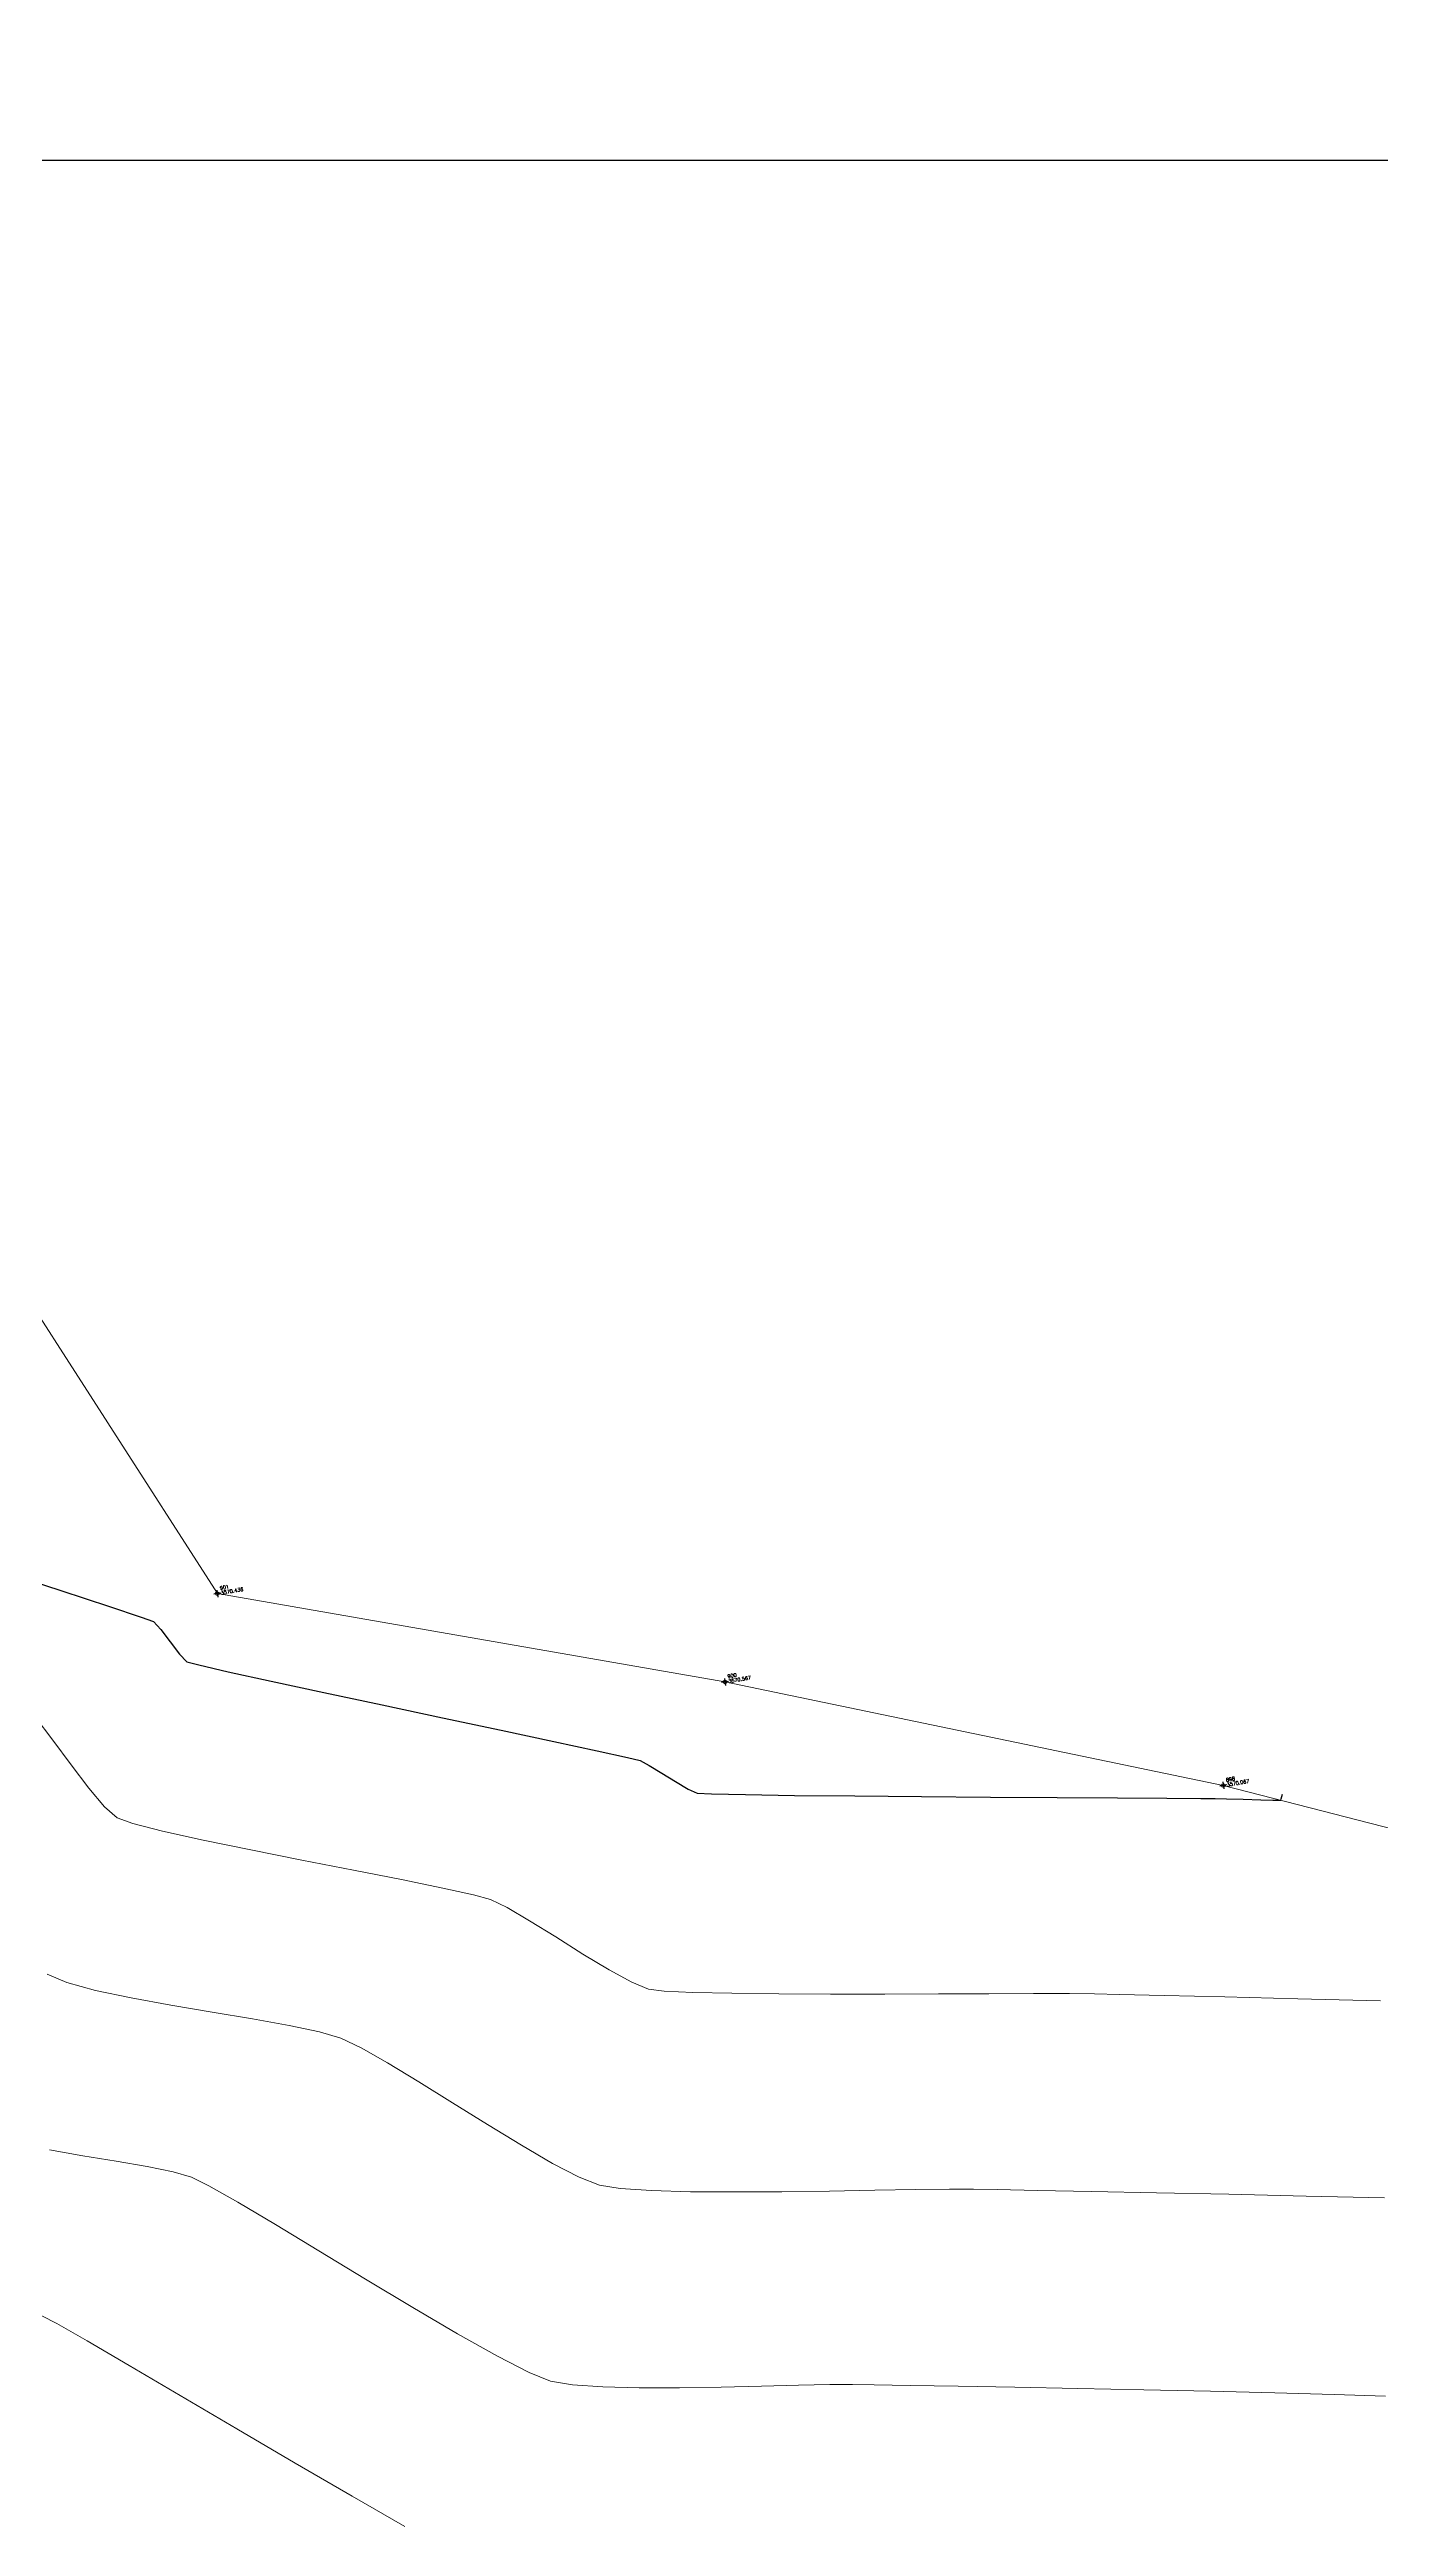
# Model space of a CAD drawing. Header units: millimetres. Extents: x 736950 to 740938, y 8500595 to 8502163.
# Drawn here: x 738222.3 to 738259.9, y 8501333.1 to 8501403.1 of the extents above; entities that cross this region are included whole.
import ezdxf

# ---------------------------------------------------------------- set-up
doc = ezdxf.new("R2010")
doc.units = ezdxf.units.MM
for name, color, linetype, lineweight in [('CONT-MJR', 80, 'Continuous', 30), ('CONT-MNR', 96, 'Continuous', 15), ('pista', 251, 'Continuous', 5), ('saiwite', 5, 'Continuous', 5)]:
    doc.layers.add(name, color=color, linetype=linetype, lineweight=lineweight)
doc.layers.add('Cuadricula Coordenadas', color=5, linetype='Continuous')
doc.styles.add('5mm', font='arial.ttf', dxfattribs={"height": 3})

msp = doc.modelspace()

# ---------------------------------------------------------------- hatches: boundary and pattern name
at = {"layer": 'pista'}
h = msp.add_hatch(dxfattribs=at)
h.set_pattern_fill('HONEY', color=256, scale=3, angle=9.94991650582834, style=0)
h.set_pattern_definition([(9.94991650582834, (1479841.21072825, -18.49207214638591), (0.4979252195647159, 0.4170677100899267), [0.375, -0.75]), (129.9499165058283, (1479841.21072825, -18.49207214638591), (-0.6101538418184378, 0.222682034283025), [0.3749999999999999, -0.7499999999999998]), (69.94991650582834, (1479841.21072825, -18.49207214638591), (-0.112228622253722, 0.6397497443729518), [-0.75, 0.375])])
h.paths.add_polyline_path([(737744.7999806425, 8501250.923935566), (737743.4751223363, 8501250.754223157), (737756.465848178, 8501242.026572531), (737763.5739612179, 8501242.006896213), (737770.002546867, 8501243.455222024), (737769.8468594846, 8501244.342704736), (737763.4750639071, 8501242.907173423), (737756.7405500773, 8501242.925815564)])
h.paths.add_polyline_path([(737794.2809870465, 8501256.017245878), (737809.7820272583, 8501263.709828075), (737823.391616501, 8501273.483615467), (737837.0791595323, 8501280.557800073), (737851.5530432165, 8501285.77819753), (737870.8510758049, 8501293.050216693, -0.9976846880626209), (737871.0089264096, 8501292.63424804), (737865.2748787645, 8501289.581801567, 0.7845063948290762), (737866.1540430214, 8501286.121818589), (737883.2588851704, 8501291.348365877), (737897.4188924351, 8501296.516943583), (737903.2981396064, 8501301.44146652, -0.5512150924587264), (737904.1219025984, 8501301.177325813), (737906.855912117, 8501297.98174819, 0.5618964424650519), (737910.2738656431, 8501298.536066804), (737914.22079628, 8501308.558674501), (737925.6412323939, 8501300.72656757, 0.340189525830376), (737928.7023693406, 8501300.894137181), (737936.9171069289, 8501306.117412793, -0.358727273887905), (737938.1716059428, 8501305.962964654), (737943.1732157968, 8501301.051021611, 0.3417074120720416), (737946.0555081918, 8501300.709858142), (737955.8779356404, 8501307.072689936), (737971.8320576148, 8501314.464803053), (737988.5677626224, 8501323.411181662), (738023.1375471824, 8501336.282937778), (738044.4246208373, 8501357.728329657), (738061.4456776979, 8501362.208386911), (738078.9085143938, 8501363.070318012), (738112.0997810266, 8501372.051506756), (738118.6561313582, 8501373.365123207), (738128.3493353954, 8501376.976906104), (738155.2251721952, 8501366.826195797), (738176.6167526407, 8501363.543890122), (738193.8053773039, 8501353.328603027), (738204.7313956148, 8501340.877429372), (738207.705198212, 8501335.751671141), (738214.35685511, 8501331.742925933), (738229.9282901662, 8501313.374534177), (738233.5603594936, 8501308.186787868), (738234.53883727, 8501308.358438132), (738230.6417003467, 8501313.924784988), (738214.9478837823, 8501332.43754055), (738208.3676942562, 8501336.403214611), (738205.4657963786, 8501341.405035153), (738194.387784551, 8501354.029418997), (738176.9261677533, 8501364.406946706), (738155.4549153853, 8501367.70147717), (738128.3514754312, 8501377.93815071), (738118.4090486554, 8501374.233504975), (738111.8936108743, 8501372.928085677), (738078.7671659255, 8501363.964436961), (738061.3074614278, 8501363.102660457), (738043.958527311, 8501358.536303693), (738022.6381405202, 8501337.057350922), (737988.196920163, 8501324.233464561), (737971.4304040315, 8501315.270615296), (737955.4419368334, 8501307.862588815), (737945.5806043665, 8501301.47455489, -0.3391433520832071), (737943.8038299843, 8501301.693147572), (737938.8116631231, 8501306.59581691, 0.3560082385246841), (737936.4342009705, 8501306.876887502), (737928.158540546, 8501301.61487459, -0.3502196171718997), (737926.1502499409, 8501301.468794718), (737914.5128481541, 8501309.44969617, 0.4302069892023044), (737913.4330382891, 8501309.014522241), (737909.4507249827, 8501298.90206584, -0.5704007069138802), (737907.5397775185, 8501298.566836312), (737904.9064502402, 8501301.644734057, 0.4931454261128044), (737902.7202336333, 8501302.131411942), (737896.9620044216, 8501297.308254998), (737882.9728831241, 8501292.20205278), (737866.0373022418, 8501287.027224885, -0.7384715771871906), (737865.6977918843, 8501288.787355538), (737871.5108758068, 8501291.881875956, 0.9119586051647783), (737870.5337161538, 8501293.892406015), (737851.2416702455, 8501286.62264278), (737836.7183275839, 8501281.384406622), (737822.9200107896, 8501274.252970394), (737809.3164408724, 8501264.483505804), (737793.8201376351, 8501256.79327439), (737778.9884914039, 8501246.402265295), (737769.846859484, 8501244.34270474), (737770.0025468671, 8501243.455222024), (737779.3594973255, 8501245.563292695)])
h.paths.add_polyline_path([(738260.5182952256, 8501271.251537092), (738234.538837269, 8501308.358438132), (738233.56035949, 8501308.186787868), (738259.6897886079, 8501270.86568047), (738269.3749442189, 8501234.589470252), (738274.5057655985, 8501215.583008338), (738279.7983711922, 8501189.602392923), (738280.7089290785, 8501189.641305126), (738275.382018582, 8501215.790318219), (738270.2441657205, 8501234.822827347)])

# ---------------------------------------------------------------- linework, layer by layer
at = {"linetype": 'Continuous', "extrusion": (-0.172787269436437, 0.9849591664230046, 0)}
for points, elevation in [([(-2196050.259162654, 0), (-2196050.059162654, 0)], 8245935.698062788), ([(-2196063.965162654, 0), (-2196063.765162654, 0)], 8245930.757062788), ([(-2196077.339162654, 0), (-2196077.139162655, 0)], 8245925.439062789)]:
    msp.add_lwpolyline(points, dxfattribs=dict(at, elevation=elevation))
at = {"linetype": 'Continuous', "extrusion": (0.9849591664230046, 0.172787269436437, 0)}
for points, elevation in [([(8245935.798062786, 0), (8245935.598062787, 0)], 2196050.159162654), ([(8245930.857062787, 0), (8245930.657062787, 0)], 2196063.865162654), ([(8245925.539062788, 0), (8245925.339062788, 0)], 2196077.239162655)]:
    msp.add_lwpolyline(points, dxfattribs=dict(at, elevation=elevation))
at = {"linetype": 'Continuous'}
for centre in [(738227.0209752459, 8501359.462088788), (738241.3745674791, 8501356.963627862), (738255.4662940697, 8501354.036471955)]:
    msp.add_circle(centre, 0.05, dxfattribs=at)
at = {"layer": 'CONT-MJR', "extrusion": (-0.3109198232589448, -0.9504361438332544, 0), "elevation": -8309527.426108945}
msp.add_lwpolyline([(-1941609.609235776, 3570), (-1941607.766904033, 3570)], dxfattribs=at)
at = {"layer": 'CONT-MJR', "extrusion": (-0.3130895214436066, -0.9497236185134144, 0), "elevation": -8305071.712413002}
msp.add_lwpolyline([(-1960579.153575865, 3570), (-1960577.713282662, 3570)], dxfattribs=at)
at = {"layer": 'CONT-MJR', "elevation": 3570}
for points in [[(738223.9677586557, 8501359.096730942), (738224.8675106248, 8501358.794898132)], [(738225.2141437904, 8501358.669404374), (738225.4202244505, 8501358.450793205)], [(738225.9524403531, 8501357.747384496), (738226.1604443064, 8501357.535866331)], [(738226.1604443064, 8501357.535866331), (738226.4998894555, 8501357.444337867)], [(738227.3301406064, 8501357.254517805), (738228.5426383662, 8501356.988314597)], [(738228.5426383662, 8501356.988314597), (738230.0288233443, 8501356.667636681)], [(738231.6801361475, 8501356.314392509), (738233.3880173845, 8501355.950490527)], [(738233.3880173845, 8501355.950490527), (738235.043907663, 8501355.597839177)], [(738235.043907663, 8501355.597839177), (738236.539247591, 8501355.278346905)], [(738238.6140388286, 8501354.826473387), (738238.976371354, 8501354.737909028)], [(738238.976371354, 8501354.737909028), (738239.2315747124, 8501354.605647745)], [(738240.3336316226, 8501353.93633297), (738240.5906520399, 8501353.820123613)], [(738245.0453436526, 8501353.738675298), (738246.9317496695, 8501353.721981712)], [(738253.8655064456, 8501353.675262889), (738254.8288455254, 8501353.669493992)], [(738254.8288455254, 8501353.669493992), (738255.237291243, 8501353.666448187)], [(738255.237291243, 8501353.666448187), (738255.5557016375, 8501353.658447424)], [(738255.5557016375, 8501353.658447424), (738256.0294963343, 8501353.644830124)], [(738257.0921888711, 8501353.618839342), (738257.0959820788, 8501353.625362815)], [(738257.0959820788, 8501353.625362815), (738257.106300228, 8501353.657938605)], [(738257.1238464785, 8501353.729020726), (738257.1377748011, 8501353.790781029)]]:
    msp.add_lwpolyline(points, dxfattribs=at)
at = {"layer": 'CONT-MJR', "extrusion": (-0.3404138548416628, -0.9402757082004403, 0), "elevation": -8244923.134428156}
msp.add_lwpolyline([(-2199845.408653617, 3570.000000000003), (-2199845.040003059, 3570.000000000003)], dxfattribs=at)
at = {"layer": 'CONT-MJR', "extrusion": (0.7987787298995925, 0.6016249169208286, 0), "elevation": 5704307.835219127}
msp.add_lwpolyline([(6346569.498634389, 3570.000000000013), (6346569.056851816, 3570.000000000013)], dxfattribs=at)
at = {"layer": 'CONT-MJR', "extrusion": (0.7961275752126311, 0.6051288160268493, 0), "elevation": 5732138.585770838}
msp.add_lwpolyline([(6321443.973163753, 3570), (6321443.532879812, 3570)], dxfattribs=at)
at = {"layer": 'CONT-MJR', "extrusion": (0.222878775231036, 0.9748461681473204, 0), "elevation": 8452050.746801926}
msp.add_lwpolyline([(1175114.860353231, 3570.000000000009), (1175114.008679214, 3570.000000000009)], dxfattribs=at)
at = {"layer": 'CONT-MJR', "extrusion": (-0.209184513190064, -0.9778761881963565, 0), "elevation": -8467700.541847937}
msp.add_lwpolyline([(-1056454.589376825, 3570.000000000003), (-1056452.900704146, 3570.000000000003)], dxfattribs=at)
at = {"layer": 'CONT-MJR', "extrusion": (0.2107950049854826, 0.9775302889799223, 0), "elevation": 8465948.85693461}
msp.add_lwpolyline([(1070394.650736259, 3570.000000000013), (1070393.396319696, 3570.000000000013)], dxfattribs=at)
at = {"layer": 'CONT-MJR', "extrusion": (-0.2157017434768602, -0.9764592965715688, 0), "elevation": -8460466.309913639}
msp.add_lwpolyline([(-1112897.969237761, 3570.000000000013), (-1112897.100219406, 3570.000000000013)], dxfattribs=at)
at = {"layer": 'CONT-MJR', "extrusion": (0.5211242262199852, 0.8534808380078734, 0), "elevation": 7640457.601349946}
msp.add_lwpolyline([(3800188.802675218, 3570.000000000013), (3800188.385824621, 3570.000000000013)], dxfattribs=at)
at = {"layer": 'CONT-MJR', "extrusion": (-0.5290252965993681, -0.8486060543962378, 0), "elevation": -7604848.221237068}
msp.add_lwpolyline([(-3870956.943409441, 3570), (-3870956.484303141, 3570)], dxfattribs=at)
at = {"layer": 'CONT-MJR', "extrusion": (-0.5059268692416787, -0.8625763751571875, 0), "elevation": -7706562.683072566}
msp.add_lwpolyline([(-3664275.123853907, 3570.000000000004), (-3664274.710345564, 3570.000000000004)], dxfattribs=at)
at = {"layer": 'CONT-MJR', "extrusion": (-0.05498988238958855, -0.9984869116992867, 0), "elevation": -8529086.284373341}
msp.add_lwpolyline([(269635.1207303363, 3570.000000000004), (269635.5245210254, 3570.000000000004)], dxfattribs=at)
at = {"layer": 'CONT-MJR', "extrusion": (-0.02198946669357263, -0.9997582024442373, 0), "elevation": -8515531.717095906}
msp.add_lwpolyline([(551122.2527742649, 3570.000000000013), (551123.2121325157, 3570.000000000013)], dxfattribs=at)
at = {"layer": 'CONT-MJR', "extrusion": (-0.01423189419120011, -0.9998987214651944, 0), "elevation": -8510999.35353106}
msp.add_lwpolyline([(617176.817461, 3570), (617178.209248143, 3570)], dxfattribs=at)
at = {"layer": 'CONT-MJR', "extrusion": (-0.01078313449673804, -0.9999418603151011, 0), "elevation": -8508820.0682632}
msp.add_lwpolyline([(646529.18240254, 3570), (646530.8832408555, 3570)], dxfattribs=at)
at = {"layer": 'CONT-MJR', "extrusion": (-0.007629393846607796, -0.9999708957512381, 0), "elevation": -8506738.673066545}
msp.add_lwpolyline([(673365.2698529973, 3570.000000000013), (673367.218555659, 3570.000000000013)], dxfattribs=at)
at = {"layer": 'CONT-MJR', "extrusion": (-0.00681422333855683, -0.9999767829106296, 0), "elevation": -8506186.923175972}
msp.add_lwpolyline([(680301.6175650378, 3570.000000000013), (680303.5050680769, 3570.000000000013)], dxfattribs=at)
at = {"layer": 'CONT-MJR', "extrusion": (-0.006269927538034265, -0.9999803438111511, 0), "elevation": -8505815.368858093}
msp.add_lwpolyline([(684933.3850201592, 3570), (684935.0878994612, 3570)], dxfattribs=at)
at = {"layer": 'CONT-MJR', "extrusion": (-0.005959581224530691, -0.9999822415381326, 0), "elevation": -8505602.388173632}
msp.add_lwpolyline([(687574.8526765811, 3570), (687576.2475071353, 3570)], dxfattribs=at)
at = {"layer": 'CONT-MJR', "extrusion": (-0.02873917303086446, -0.9995869446593938, 0), "elevation": -8519058.983077528}
msp.add_lwpolyline([(493629.2155052733, 3570.000000000004), (493629.7157911813, 3570.000000000004)], dxfattribs=at)
at = {"layer": 'CONT-MJR', "extrusion": (-0.02643768676439168, -0.9996504632713116, 0), "elevation": -8517899.889995595}
msp.add_lwpolyline([(513242.3574480935, 3570.000000000002), (513242.6897975361, 3570.000000000002)], dxfattribs=at)
at = {"layer": 'CONT-MJR', "extrusion": (-0.02029380096454561, -0.9997940596154848, 0), "elevation": -8514584.887446294}
msp.add_lwpolyline([(565580.0465795754, 3570.00000000001), (565580.2128436804, 3570.00000000001)], dxfattribs=at)
at = {"layer": 'CONT-MJR', "extrusion": (-0.002424705678397615, -0.999997060396866, 0), "elevation": -8503118.683693904}
msp.add_lwpolyline([(717641.5774637243, 3570.00000000001), (717641.6332941675, 3570.00000000001)], dxfattribs=at)
at = {"layer": 'CONT-MJR', "extrusion": (0.08182639049532738, -0.9966465982576304, 0), "elevation": -8412436.251690043}
msp.add_lwpolyline([(1431416.492175772, 3570.000000000013), (1431416.500523623, 3570.000000000013)], dxfattribs=at)
at = {"layer": 'CONT-MJR', "extrusion": (0.9708589873623469, -0.2396514691333202, 0), "elevation": -1320618.347111218}
msp.add_lwpolyline([(8430540.003678434, 3570.000000000013), (8430540.076894132, 3570.000000000013)], dxfattribs=at)
at = {"layer": 'CONT-MNR', "extrusion": (0.7984791641514346, 0.6020224451098366, 0), "elevation": 5707461.893729291}
msp.add_lwpolyline([(6343729.485539765, 3569.000000000001), (6343728.656661648, 3569.000000000001)], dxfattribs=at)
at = {"layer": 'CONT-MNR', "extrusion": (0.8044496562454465, 0.5940208334449079, 0), "elevation": 5643844.900628855}
msp.add_lwpolyline([(6400392.900077915, 3569), (6400392.028320685, 3569)], dxfattribs=at)
at = {"layer": 'CONT-MNR', "extrusion": (0.795433872576718, 0.6060403900381603, 0), "elevation": 5739371.755773895}
msp.add_lwpolyline([(6314872.542464354, 3569.000000000003), (6314871.71680623, 3569.000000000003)], dxfattribs=at)
at = {"layer": 'CONT-MNR', "extrusion": (0.763644734504488, 0.6456366776009321, 0), "elevation": 6052526.326856783}
msp.add_lwpolyline([(6015390.096527393, 3569.000000000002), (6015389.404770094, 3569.000000000002)], dxfattribs=at)
at = {"layer": 'CONT-MNR', "extrusion": (0.6629992120197193, 0.7486200938134318, 0), "elevation": 6853725.822790775}
msp.add_lwpolyline([(5083741.434644941, 3569), (5083740.958345828, 3569)], dxfattribs=at)
at = {"layer": 'CONT-MNR'}
for points, elevation in [([(738224.1867494461, 8501353.117924817), (738224.6294936755, 8501352.95913364)], 3569), ([(738227.9633809959, 8501352.216257924), (738229.4132337577, 8501351.927251674)], 3569), ([(738230.8673677361, 8501351.641281439), (738232.2267845647, 8501351.37258313)], 3569), ([(738233.3924858762, 8501351.135392668), (738234.265473305, 8501350.94394596)], 3569), ([(738234.7467484834, 8501350.812478922), (738235.214104051, 8501350.58252035)], 3569), ([(738236.5876840585, 8501349.751223247), (738237.3594631796, 8501349.269378653)], 3569), ([(738222.2130545856, 8501348.699983304), (738222.764616383, 8501348.465925725)], 3568), ([(738238.0982715003, 8501348.823065985), (738238.7368863615, 8501348.472032215)], 3569), ([(738238.7368863615, 8501348.472032215), (738239.2080851035, 8501348.276024312)], 3569), ([(738223.5802088978, 8501348.242226359), (738224.5864381901, 8501348.027941015)], 3568), ([(738239.6511329362, 8501348.221869243), (738240.4645781842, 8501348.183281487)], 3569), ([(738241.5718503566, 8501348.157880336), (738242.8963789623, 8501348.14328509)], 3569), ([(738244.3615935107, 8501348.137115043), (738245.8909235103, 8501348.136989493)], 3569), ([(738247.4077984705, 8501348.140527735), (738248.8356478998, 8501348.145349067)], 3569), ([(738250.0979013076, 8501348.149072783), (738251.1179882027, 8501348.149318183)], 3569), ([(738253.7920103779, 8501348.09842268), (738255.5056396952, 8501348.05649484)], 3569), ([(738257.5765502229, 8501348.00497176), (738259.9090562807, 8501347.946300467)], 3569), ([(738226.8772313459, 8501347.62383564), (738228.0150073286, 8501347.432127226)], 3568), ([(738223.2163339609, 8501343.56546678), (738224.1623056395, 8501343.408148905)], 3567), ([(738235.6168332347, 8501343.859269645), (738236.4992304296, 8501343.347402738)], 3568), ([(738224.1623056395, 8501343.408148905), (738225.0393603886, 8501343.256191546)], 3567), ([(738240.397561371, 8501342.54770993), (738241.6516396013, 8501342.539113777)], 3568), ([(738241.6516396013, 8501342.539113777), (738242.9864546455, 8501342.546896605)], 3568), ([(738246.7695500525, 8501342.608366255), (738247.7215417438, 8501342.621512285)], 3568), ([(738255.6256499029, 8501342.47340703), (738257.8050919751, 8501342.425351778)], 3568), ([(738257.8050919751, 8501342.425351778), (738260.0275598702, 8501342.374298798)], 3568), ([(738222.4798170592, 8501338.815616403), (738223.3358297481, 8501338.32652777)], 3566), ([(738223.3358297481, 8501338.32652777), (738224.5319000161, 8501337.62833019)], 3566), ([(738224.5319000161, 8501337.62833019), (738225.9740099405, 8501336.780431153)], 3566), ([(738225.9740099405, 8501336.780431153), (738227.568141599, 8501335.84223815)], 3566), ([(738236.4429512306, 8501337.187825708), (738237.0592974094, 8501337.084832652)], 3567), ([(738237.0592974094, 8501337.084832652), (738237.9177676263, 8501337.025291545)], 3567), ([(738238.9502297334, 8501337.000548331), (738240.088551583, 8501337.001948945)], 3567), ([(738242.4102459182, 8501337.04856542), (738243.4573541088, 8501337.076473152)], 3567), ([(738244.3377934506, 8501337.095908469), (738244.9834317969, 8501337.098217305)], 3567), ([(738246.6158258935, 8501337.07067206), (738247.9685846311, 8501337.047426242)], 3567), ([(738247.9685846311, 8501337.047426242), (738249.5732592869, 8501337.018668748)], 3567), ([(738249.5732592869, 8501337.018668748), (738251.3505059548, 8501336.985002417)], 3567), ([(738255.1053397033, 8501336.905354604), (738256.9242389716, 8501336.860578803)], 3567), ([(738229.2202770681, 8501334.873158678), (738230.8363984263, 8501333.932600223)], 3566)]:
    msp.add_lwpolyline(points, dxfattribs=dict(at, elevation=elevation))
at = {"layer": 'CONT-MNR', "extrusion": (-0.2446395552350732, -0.9696140923142494, 0), "elevation": -8423630.57793634}
msp.add_lwpolyline([(-1363974.202768295, 3569.00000000001), (-1363973.333330733, 3569.00000000001)], dxfattribs=at)
at = {"layer": 'CONT-MNR', "extrusion": (-0.2153709814172579, -0.976532303799197, 0), "elevation": -8460837.92740788}
msp.add_lwpolyline([(-1110043.662977998, 3569.000000000002), (-1110042.491183451, 3569.000000000002)], dxfattribs=at)
at = {"layer": 'CONT-MNR', "extrusion": (0.2020511010189055, 0.9793749805753914, 0), "elevation": 8475171.434466248}
msp.add_lwpolyline([(994706.9530791141, 3569.000000000013), (994705.5781479523, 3569.000000000013)], dxfattribs=at)
at = {"layer": 'CONT-MNR', "extrusion": (-0.1929641025909957, -0.9812058168963593, 0), "elevation": -8484027.738733357}
msp.add_lwpolyline([(-916100.7509834034, 3569.000000000013), (-916099.268996695, 3569.000000000013)], dxfattribs=at)
at = {"layer": 'CONT-MNR', "extrusion": (-0.1993888015148818, -0.9799204589304477, 0), "elevation": -8477843.377488893}
msp.add_lwpolyline([(-971665.3989682692, 3569), (-971664.2093805829, 3569)], dxfattribs=at)
at = {"layer": 'CONT-MNR', "extrusion": (-0.2635094798108961, -0.9646568063564321, 0), "elevation": -8395417.778575601}
msp.add_lwpolyline([(-1528043.856054706, 3569.00000000001), (-1528043.357146519, 3569.00000000001)], dxfattribs=at)
at = {"layer": 'CONT-MNR', "extrusion": (-0.5065355035892529, -0.8622191041745608, 0), "elevation": -7703969.229478103}
msp.add_lwpolyline([(-3669715.393530828, 3569.00000000001), (-3669714.655838121, 3569.00000000001)], dxfattribs=at)
at = {"layer": 'CONT-MNR', "extrusion": (-0.5272414408697584, -0.849715518882397, 0), "elevation": -7612957.737254725}
msp.add_lwpolyline([(-3854973.674980407, 3569.000000000013), (-3854972.80701078, 3569.000000000013)], dxfattribs=at)
at = {"layer": 'CONT-MNR', "extrusion": (-0.5170726135870453, -0.8559415355491647, 0), "elevation": -7658380.268776969}
msp.add_lwpolyline([(-3763926.866675267, 3569.000000000004), (-3763926.003522482, 3569.000000000004)], dxfattribs=at)
at = {"layer": 'CONT-MNR', "extrusion": (-0.2645094038448103, -0.9643831060723032, 0), "elevation": -8393823.702745806}
msp.add_lwpolyline([(-1536757.051884975, 3568.000000000002), (-1536756.206170746, 3568.000000000002)], dxfattribs=at)
at = {"layer": 'CONT-MNR', "extrusion": (-0.1801970976678445, -0.9836305231092036, 0), "elevation": -8495211.335760234}
msp.add_lwpolyline([(-805778.0047689521, 3568.000000000012), (-805776.8626001158, 3568.000000000012)], dxfattribs=at)
at = {"layer": 'CONT-MNR', "extrusion": (-0.1674685018406461, -0.9858774269102878, 0), "elevation": -8504916.469805414}
msp.add_lwpolyline([(-695907.9200321926, 3568.000000000013), (-695906.7359894353, 3568.000000000013)], dxfattribs=at)
at = {"layer": 'CONT-MNR', "extrusion": (0.1213299764733486, 0.9926122288230066, 0), "elevation": 8528112.806013795}
msp.add_lwpolyline([(298683.1205798869, 3569.000000000003), (298682.674234557, 3569.000000000003)], dxfattribs=at)
at = {"layer": 'CONT-MNR', "extrusion": (-0.02293426156156131, -0.9997369752322989, 0), "elevation": -8516043.11806041}
msp.add_lwpolyline([(543074.1461902, 3569.000000000013), (543075.253753689, 3569.000000000013)], dxfattribs=at)
at = {"layer": 'CONT-MNR', "extrusion": (-0.004210982777978933, -0.9999911337727168, 0), "elevation": -8504381.496522851}
msp.add_lwpolyline([(702437.320328676, 3569), (702438.7855562153, 3569)], dxfattribs=at)
at = {"layer": 'CONT-MNR', "extrusion": (0.002332580086270492, -0.9999972795313702, 0), "elevation": -8499602.991674645}
msp.add_lwpolyline([(758073.957919518, 3569.000000000013), (758075.4747986046, 3569.000000000013)], dxfattribs=at)
at = {"layer": 'CONT-MNR', "extrusion": (0.002950042217062715, -0.9999956486159916, 0), "elevation": -8499133.28748684}
msp.add_lwpolyline([(763324.9591744501, 3569), (763326.2214333505, 3569)], dxfattribs=at)
at = {"layer": 'CONT-MNR', "extrusion": (-0.008003769460954824, -0.9999679693242258, 0), "elevation": -8506984.637144638}
msp.add_lwpolyline([(670184.6406115451, 3569.000000000002), (670185.3419839023, 3569.000000000002)], dxfattribs=at)
at = {"layer": 'CONT-MNR', "extrusion": (-0.0216186590905916, -0.9997662894792587, 0), "elevation": -8515321.303608172}
msp.add_lwpolyline([(554291.5347917763, 3569.00000000001), (554292.2469680756, 3569.00000000001)], dxfattribs=at)
at = {"layer": 'CONT-MNR', "extrusion": (-0.02369959422062504, -0.9997191251715544, 0), "elevation": -8516456.59903647}
msp.add_lwpolyline([(536566.6738256835, 3569.000000000013), (536567.9348422985, 3569.000000000013)], dxfattribs=at)
at = {"layer": 'CONT-MNR', "extrusion": (-0.0248717363481531, -0.9996906505169627, 0), "elevation": -8517079.86516229}
msp.add_lwpolyline([(526583.8392156523, 3569.00000000001), (526585.9107670137, 3569.00000000001)], dxfattribs=at)
at = {"layer": 'CONT-MNR', "extrusion": (-0.1769691990572005, -0.9842163901221381, 0), "elevation": -8497809.101359807}
msp.add_lwpolyline([(-777900.533952999, 3568.000000000004), (-777899.4825206015, 3568.000000000004)], dxfattribs=at)
at = {"layer": 'CONT-MNR', "extrusion": (-0.2067092644854462, -0.9784024120860936, 0), "elevation": -8470337.435437854}
msp.add_lwpolyline([(-1035022.153327913, 3568.000000000013), (-1035021.275872925, 3568.000000000013)], dxfattribs=at)
at = {"layer": 'CONT-MNR', "extrusion": (0.2801005191491971, 0.959970676204409, 0), "elevation": 8367822.470907163}
msp.add_lwpolyline([(1672552.661972278, 3568), (1672552.027809979, 3568)], dxfattribs=at)
at = {"layer": 'CONT-MNR', "extrusion": (-0.4284632364023069, -0.9035592150222702, 0), "elevation": -7997774.956472444}
msp.add_lwpolyline([(-2975479.61444411, 3568.000000000013), (-2975478.986139564, 3568.000000000013)], dxfattribs=at)
at = {"layer": 'CONT-MNR', "extrusion": (0.4929702071407974, 0.8700461912286953, 0), "elevation": 7760490.175978985}
msp.add_lwpolyline([(3548615.459565821, 3568.00000000001), (3548614.597898015, 3568.00000000001)], dxfattribs=at)
at = {"layer": 'CONT-MNR', "extrusion": (-0.5190470408416971, -0.854745675270415, 0), "elevation": -7649665.941666761}
msp.add_lwpolyline([(-3781598.11677348, 3568.000000000003), (-3781597.0873934, 3568.000000000003)], dxfattribs=at)
at = {"layer": 'CONT-MNR', "extrusion": (-0.529287514675678, -0.8484425300563638, 0), "elevation": -7603640.578259735}
msp.add_lwpolyline([(-3873308.083166196, 3568.000000000003), (-3873306.953787991, 3568.000000000003)], dxfattribs=at)
at = {"layer": 'CONT-MNR', "extrusion": (-0.5298210224133697, -0.8481094765470149, 0), "elevation": -7601203.028829535}
msp.add_lwpolyline([(-3878088.358474201, 3568), (-3878087.197357848, 3568)], dxfattribs=at)
at = {"layer": 'CONT-MNR', "extrusion": (0.5215799922763683, 0.8532023861060068, 0), "elevation": 7638415.793162528}
msp.add_lwpolyline([(3804267.599231611, 3568), (3804266.474666058, 3568)], dxfattribs=at)
at = {"layer": 'CONT-MNR', "extrusion": (-0.1722263158110126, -0.9850574075363148, 0), "elevation": -8501452.917969603}
msp.add_lwpolyline([(-736963.7884038567, 3567.000000000004), (-736962.8340589503, 3567.000000000004)], dxfattribs=at)
at = {"layer": 'CONT-MNR', "extrusion": (-0.1981912762709331, -0.9801633629197221, 0), "elevation": -8479014.958049605}
msp.add_lwpolyline([(-961310.9327908698, 3567.000000000003), (-961310.184615863, 3567.000000000003)], dxfattribs=at)
at = {"layer": 'CONT-MNR', "extrusion": (-0.2733438776913024, -0.9619163812560229, 0), "elevation": -8379370.69349628}
msp.add_lwpolyline([(-1613678.626880431, 3567), (-1613678.091689812, 3567)], dxfattribs=at)
at = {"layer": 'CONT-MNR', "extrusion": (0.4464735666539769, 0.8947968229041032, 0), "elevation": 7936573.196053662}
msp.add_lwpolyline([(3135062.376780844, 3567.000000000012), (3135061.826141563, 3567.000000000012)], dxfattribs=at)
at = {"layer": 'CONT-MNR', "extrusion": (-0.4607149310036208, -0.8875481690310273, 0), "elevation": -7885468.300098707}
msp.add_lwpolyline([(-3261475.360532899, 3568), (-3261474.511565652, 3568)], dxfattribs=at)
at = {"layer": 'CONT-MNR', "extrusion": (-0.3646971332255437, -0.9311262003708574, 0), "elevation": -8185056.174632874}
msp.add_lwpolyline([(-2413023.356612669, 3568), (-2413022.741456089, 3568)], dxfattribs=at)
at = {"layer": 'CONT-MNR', "extrusion": (-0.4963965363453481, -0.8680958925742833, 0), "elevation": -7746433.909663816}
msp.add_lwpolyline([(-3579185.442703123, 3567.000000000013), (-3579184.50144621, 3567.000000000013)], dxfattribs=at)
at = {"layer": 'CONT-MNR', "extrusion": (-0.51163209282798, -0.8592046331279071, 0), "elevation": -7682093.578345559}
msp.add_lwpolyline([(-3715270.954550168, 3567), (-3715269.716876243, 3567)], dxfattribs=at)
at = {"layer": 'CONT-MNR', "extrusion": (-0.1574666098159511, -0.9875243120010114, 0), "elevation": -8511530.440051299}
msp.add_lwpolyline([(-609649.8181417563, 3568.000000000004), (-609649.2223028303, 3568.000000000004)], dxfattribs=at)
at = {"layer": 'CONT-MNR', "extrusion": (-0.06728020432757387, -0.9977341199466118, 0), "elevation": -8531748.446720839}
msp.add_lwpolyline([(164593.5844767361, 3568.000000000004), (164594.4673506443, 3568.000000000004)], dxfattribs=at)
at = {"layer": 'CONT-MNR', "extrusion": (-0.02809138428966199, -0.9996053591936623, 0), "elevation": -8518725.765738001}
msp.add_lwpolyline([(499133.4740901093, 3568.000000000013), (499134.5772898332, 3568.000000000013)], dxfattribs=at)
at = {"layer": 'CONT-MNR', "extrusion": (0.0134908746937454, -0.9999089940089536, 0), "elevation": -8490609.330169102}
msp.add_lwpolyline([(852866.3489488189, 3568.000000000003), (852867.6940460276, 3568.000000000003)], dxfattribs=at)
at = {"layer": 'CONT-MNR', "extrusion": (0.01750916352098741, -0.9998467028463891, 0), "elevation": -8487113.292708617}
msp.add_lwpolyline([(886982.5577940368, 3568.00000000001), (886983.8425484746, 3568.00000000001)], dxfattribs=at)
at = {"layer": 'CONT-MNR', "extrusion": (0.01805253826334283, -0.9998370396530881, 0), "elevation": -8486629.99857049}
msp.add_lwpolyline([(891596.1235765624, 3568.000000000009), (891597.2773276984, 3568.000000000009)], dxfattribs=at)
at = {"layer": 'CONT-MNR', "extrusion": (-0.0008110000061345157, -0.999999671139441, 0), "elevation": -8501938.544662701}
msp.add_lwpolyline([(731352.8898429875, 3568), (731353.5696864129, 3568)], dxfattribs=at)
at = {"layer": 'CONT-MNR', "extrusion": (0.01889255167084414, 0.9998215198180946, 0), "elevation": 8513772.695852587}
msp.add_lwpolyline([(-577504.5839379217, 3568.000000000013), (-577505.2508450273, 3568.000000000013)], dxfattribs=at)
at = {"layer": 'CONT-MNR', "extrusion": (-0.01962259722818865, -0.9998074583028577, 0), "elevation": -8514192.1095464}
msp.add_lwpolyline([(571288.5025418082, 3568.000000000013), (571289.6450839876, 3568.000000000013)], dxfattribs=at)
at = {"layer": 'CONT-MNR', "extrusion": (-0.02015795268842696, -0.9997968078281763, 0), "elevation": -8514496.79249364}
msp.add_lwpolyline([(566730.5421960715, 3568.000000000003), (566732.073861944, 3568.000000000003)], dxfattribs=at)
at = {"layer": 'CONT-MNR', "extrusion": (-0.02069826620348458, -0.9997857679403972, 0), "elevation": -8514801.8260195}
msp.add_lwpolyline([(562130.533366924, 3568), (562132.3676453349, 3568)], dxfattribs=at)
at = {"layer": 'CONT-MNR', "extrusion": (-0.02130973030975483, -0.9997729219148344, 0), "elevation": -8515144.033119092}
msp.add_lwpolyline([(556924.618216713, 3568.000000000002), (556926.6685968997, 3568.000000000002)], dxfattribs=at)
at = {"layer": 'CONT-MNR', "extrusion": (-0.5169699515755447, -0.8560035450674132, 0), "elevation": -7658820.595517018}
msp.add_lwpolyline([(-3763011.8125353, 3567.000000000001), (-3763010.373695452, 3567.000000000001)], dxfattribs=at)
at = {"layer": 'CONT-MNR', "extrusion": (-0.5173299406110237, -0.8557860319889516, 0), "elevation": -7657237.197359935}
msp.add_lwpolyline([(-3766231.337852558, 3567.00000000001), (-3766229.793293833, 3567.00000000001)], dxfattribs=at)
at = {"layer": 'CONT-MNR', "extrusion": (-0.5137982878994907, -0.8579110206493166, 0), "elevation": -7672695.272342382}
msp.add_lwpolyline([(-3734637.279616523, 3567), (-3734635.724799708, 3567)], dxfattribs=at)
at = {"layer": 'CONT-MNR', "extrusion": (0.4632775014916634, 0.8862132681311208, 0), "elevation": 7876001.121271996}
msp.add_lwpolyline([(3284256.925498799, 3566.000000000004), (3284256.44938633, 3566.000000000004)], dxfattribs=at)
at = {"layer": 'CONT-MNR', "extrusion": (0.5057359124728511, 0.8626883486145229, 0), "elevation": 7707357.050240801}
msp.add_lwpolyline([(3662567.956950252, 3567.000000000002), (3662566.487242088, 3567.000000000002)], dxfattribs=at)
at = {"layer": 'CONT-MNR', "extrusion": (0.4903547833112915, 0.871522912196654, 0), "elevation": 7771107.796344586}
msp.add_lwpolyline([(3525284.327676004, 3567.00000000001), (3525283.038176148, 3567.00000000001)], dxfattribs=at)
at = {"layer": 'CONT-MNR', "extrusion": (-0.4590813337933248, -0.8883942418558002, 0), "elevation": -7891449.517442104}
msp.add_lwpolyline([(-3246961.871553567, 3567), (-3246960.856598586, 3567)], dxfattribs=at)
at = {"layer": 'CONT-MNR', "extrusion": (0.3761742821235334, 0.9265489244874467, 0), "elevation": 8154610.392049654}
msp.add_lwpolyline([(2513972.880620718, 3567), (2513972.231486534, 3567)], dxfattribs=at)
at = {"layer": 'CONT-MNR', "extrusion": (-0.02395837334863388, -0.9997129569763951, 0), "elevation": -8516583.755461117}
msp.add_lwpolyline([(534347.8053090721, 3567.000000000002), (534348.838067625, 3567.000000000002)], dxfattribs=at)
at = {"layer": 'CONT-MNR', "extrusion": (0.01606050499541137, -0.9998710217719545, 0), "elevation": -8488384.00593642}
msp.add_lwpolyline([(874680.637040566, 3567), (874681.8132417136, 3567)], dxfattribs=at)
at = {"layer": 'CONT-MNR', "extrusion": (0.02419420915796134, -0.9997072772783147, 0), "elevation": -8480987.322763838}
msp.add_lwpolyline([(943708.2906133, 3567.00000000001), (943709.4365936458, 3567.00000000001)], dxfattribs=at)
at = {"layer": 'CONT-MNR', "extrusion": (0.0220691897509569, -0.9997564457725373, 0), "elevation": -8482974.104946343}
msp.add_lwpolyline([(925681.2761167048, 3567.00000000001), (925682.1567705338, 3567.00000000001)], dxfattribs=at)
at = {"layer": 'CONT-MNR', "extrusion": (-0.01704454537662026, -0.9998547311849378, 0), "elevation": -8512685.169169763}
msp.add_lwpolyline([(593236.3135253177, 3567), (593236.9245092579, 3567)], dxfattribs=at)
at = {"layer": 'CONT-MNR', "extrusion": (-0.01676838984957713, -0.9998594006668402, 0), "elevation": -8512520.995408269}
msp.add_lwpolyline([(595588.0629577547, 3567.000000000013), (595589.0846003109, 3567.000000000013)], dxfattribs=at)
at = {"layer": 'CONT-MNR', "extrusion": (-0.0202967218659951, -0.9997940003228137, 0), "elevation": -8514569.794656275}
msp.add_lwpolyline([(565549.9986923768, 3567), (565551.8695525478, 3567)], dxfattribs=at)
at = {"layer": 'CONT-MNR', "extrusion": (-0.02211112430384676, -0.9997555192055805, 0), "elevation": -8515582.142156482}
msp.add_lwpolyline([(550098.614262114, 3567.000000000004), (550100.4990818903, 3567.000000000004)], dxfattribs=at)
at = {"layer": 'CONT-MNR', "extrusion": (-0.02822684733104059, -0.999601543160949, 0), "elevation": -8518788.110257221}
msp.add_lwpolyline([(497996.8230452269, 3567.000000000012), (497998.497808204, 3567.000000000012)], dxfattribs=at)
at = {"layer": 'CONT-MNR', "extrusion": (-0.03389064046233692, -0.9994255472465433, 0), "elevation": -8521473.253689447}
msp.add_lwpolyline([(449718.7542610849, 3567), (449720.2050426285, 3567)], dxfattribs=at)
at = {"layer": 'CONT-MNR', "extrusion": (-0.5059472846569808, -0.86256440058017, 0), "elevation": -7706453.888451034}
msp.add_lwpolyline([(-3664458.965531643, 3566), (-3664457.050155275, 3566)], dxfattribs=at)
at = {"layer": 'CONT-MNR', "extrusion": (-0.4976500248388376, -0.8673779180829453, 0), "elevation": -7741249.921457159}
msp.add_lwpolyline([(-3590363.916781859, 3566.00000000001), (-3590362.20346948, 3566.00000000001)], dxfattribs=at)
at = {"layer": 'Cuadricula Coordenadas', "color": 8}
msp.add_line((736950.2264744169, 8501400), (738552.8979275209, 8501400), dxfattribs=at)
at = {"layer": 'saiwite'}
for p, q in [((738198.9817577752, 8501403.13131973), (738227.0209752459, 8501359.462088788)), ((738227.0209752459, 8501359.462088788), (738241.3745674791, 8501356.963627862)), ((738241.3745674791, 8501356.963627862), (738255.4662940697, 8501354.036471955)), ((738255.4662940697, 8501354.036471955), (738277.9376196052, 8501348.264414378))]:
    msp.add_line(p, q, dxfattribs=at)

# ---------------------------------------------------------------- texts
at = {"color": 2, "char_height": 0.1, "attachment_point": 1, "rotation": 9.94991650582834, "style": '5mm'}
for s, insert, width in [('\\Ftxt.shx;\\W1.0000000000;\\T1.0000000000;\\o\\l901', (738227.0866415814, 8501359.666509755), 0.35), ('\\Ftxt.shx;\\W1.0000000000;\\T1.0000000000;\\o\\l900', (738241.4402338146, 8501357.168048829), 0.3666666666666667), ('\\Ftxt.shx;\\W1.0000000000;\\T1.0000000000;\\o\\l898', (738255.5319604052, 8501354.240892924), 0.4)]:
    msp.add_mtext(s, dxfattribs=dict(at, insert=insert, width=width))
at = {"color": 1, "char_height": 0.1, "attachment_point": 1, "rotation": 9.94991650582834, "style": '5mm'}
for s, insert, width in [('\\Ftxt.shx;\\W1.0000000000;\\T1.0000000000;\\o\\l3570.436', (738227.1108317992, 8501359.528615471), 0.8166666666666667), ('\\Ftxt.shx;\\W1.0000000000;\\T1.0000000000;\\o\\l3570.567', (738241.4644240325, 8501357.030154545), 0.8166666666666667), ('\\Ftxt.shx;\\W1.0000000000;\\T1.0000000000;\\o\\l3570.067', (738255.556150623, 8501354.10299864), 0.8)]:
    msp.add_mtext(s, dxfattribs=dict(at, insert=insert, width=width))

doc.saveas('drawing.dxf')
